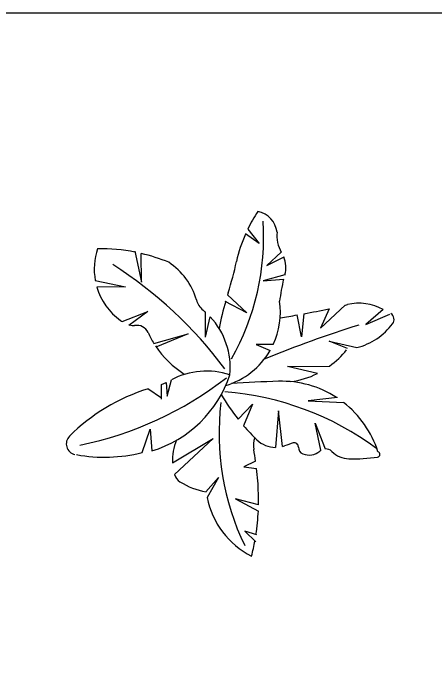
# Model space of a CAD drawing. Header units: millimetres. Extents: x 21129 to 2803301, y -510327 to 166837.
# Drawn here: x 283867 to 287694, y -106653 to -100763 of the extents above; entities that cross this region are included whole.
import ezdxf

# ---------------------------------------------------------------- set-up
doc = ezdxf.new("R2010")
doc.units = ezdxf.units.MM
doc.layers.add('....01_TNT_A_DRAWING', color=7, linetype='Continuous')
doc.layers.add('....13_TNT_F_TREE', color=76, linetype='Continuous', transparency=0.5)

# ---------------------------------------------------------------- blocks, each defined once
blk = doc.blocks.new('.TNT_KHUNG LAYOUT_2')
at = {"color": 14}
blk.add_lwpolyline([(15, 312), (435, 312), (435, 15), (15, 15)], close=True, dxfattribs=at)
blk = doc.blocks.new('mb-cay16')
for p, q in [((79.2, 629.2), (131.3, 564.7)), ((131.3, 564.7), (68.9, 607.1)), ((-432.9, 528.5), (-402.3, 388.8)), ((-402.3, 388.8), (-403.5, 518.5)), ((231.2, 524.3), (166.1, 464)), ((166.1, 464), (244.3, 504.1)), ((247.3, 421.6), (148.7, 394.6)), ((-612, 395.4), (-474.6, 367.6)), ((148.7, 394.6), (242, 402.2)), ((-474.6, 367.6), (-605.1, 366.4)), ((-12.4, 331), (75.7, 248.7)), ((75.7, 248.7), (-22.5, 300.2)), ((409.4, 179.2), (521.5, 284.4)), ((447.9, 267.9), (409.4, 179.2)), ((-490.3, 209.4), (-374.1, 254.9)), ((-374.1, 254.9), (-460.5, 191.7)), ((-113.1, 138.6), (-112, 253.7)), ((322.5, 141), (303.2, 239.7)), ((333.8, 245.1), (322.5, 141)), ((693, 264.1), (614.5, 196.6)), ((614.5, 196.6), (722.8, 243.9)), ((-113.1, 138.6), (-90.8, 231)), ((-346.4, 110.9), (-190.7, 154.5)), ((-190.7, 154.5), (-337.6, 93.3)), ((531.8, 87.4), (447.7, 120.2)), ((447.7, 120.2), (574.1, 91.5)), ((195.2, 106.3), (117.4, 106.3)), ((117.4, 106.3), (180.5, 78)), ((259.9, 5.6), (450.4, 7.6)), ((395, -26), (259.9, 5.6)), ((-285.5, -129.2), (-267, -55)), ((-312.4, -76.6), (-290.7, -67.3)), ((-311.6, -142.2), (-312.4, -76.6)), ((-290.7, -67.3), (-285.5, -129.2)), ((-312.4, -137.4), (-374.3, -96.2)), ((485.4, -134.3), (353.8, -150.7)), ((35.6, -233.1), (100, -164.6)), ((100, -164.6), (60.5, -263.3)), ((353.8, -150.7), (513.3, -157.1)), ((218.2, -195.9), (205.3, -361.3)), ((237.4, -357.5), (218.2, -195.9)), ((410.4, -374.6), (385.1, -251.4)), ((385.1, -251.4), (430.4, -368.1)), ((-400.1, -384.8), (-364, -278.6)), ((-364, -278.6), (-355.7, -377.6)), ((-262.2, -431.2), (-77.3, -320.9)), ((-77.3, -320.9), (-252.9, -484.1)), ((115, -423.8), (61.8, -449.4)), ((61.8, -449.4), (119.3, -456.4)), ((-110.7, -563.1), (-52.9, -498)), ((-52.9, -498), (-105.3, -588.4)), ((128.2, -621.4), (23.5, -595.3)), ((23.5, -595.3), (127.7, -650.2)), ((119.9, -758.3), (65.3, -741.1)), ((65.3, -741.1), (116, -789.2))]:
    blk.add_line(p, q)
for centre, radius, start, end in [((672.1, 341), 659.3, 146.019, 154.0763), ((102.5, 601.3), 110.6, 7.5431, 78.0474), ((-978.9, 593.7), 1129.9, 330.6725, 3.641), ((672.1, 341), 659.3, 156.2013, 167.6168), ((371, 601.1), 159.6, 174.7063, 208.789), ((-329.2, 447.6), 287.7, 161.2206, 190.4639), ((-591.9, -284.4), 824.7, 78.825, 90.6697), ((-591.9, -284.4), 824.7, 67.6949, 76.7945), ((129.4, 455.3), 122.7, 344.0084, 22.936), ((-446.2, 224.7), 304.1, 15.845, 56.6107), ((-1650.3, 850.9), 1718.4, 342.73, 347.6168), ((-1567.1, -1153.7), 1923.5, 36.7035, 57.4695), ((931.6, 225.4), 711.9, 164.0084, 164.1101), ((931.6, 225.4), 711.9, 165.6239, 173.8497), ((-329.2, 447.6), 287.7, 196.4071, 234.1871), ((1596.8, -158.6), 1681.9, 162.73, 163.0792), ((-65.4, 332.8), 91.7, 195.845, 230.5606), ((1596.8, -158.6), 1681.9, 164.075, 168.4284), ((-120.1, 252.3), 347.4, 335.1428, 8.1671), ((-317.3, 3807.8), 3621.7, 280.3581, 282.1977), ((-317.3, 3807.8), 3621.7, 283.398, 283.5483), ((583.2, 70.5), 222.6, 60.4468, 103.5483), ((-339.2, 0), 339.2, 47.9514, 50.5606), ((-317.3, 3807.8), 3621.7, 278.6352, 279.8665), ((710.1, 219.6), 32.6, 323.1477, 55.438), ((-428.1, 307.2), 115.9, 233.2325, 237.5887), ((-339.2, 0), 339.2, 354.6008, 42.9255), ((-428.1, 307.2), 115.9, 255.929, 267.091), ((-423, 137), 55.6, 24.2055, 101.4054), ((2153.6, -4834.3), 5267.7, 107.3413, 112.3058), ((500.6, 376.7), 294.5, 284.4707, 323.1477), ((21.5, 336.8), 431.8, 204.2055, 211.5513), ((21.5, 336.8), 431.8, 213.4357, 237.8387), ((-120.1, 252.3), 347.4, 286.6838, 329.891), ((222, 322.1), 388.6, 305.9962, 321.846), ((-107.4, -352.6), 337.7, 71.7274, 118.1939), ((222, 322.1), 388.6, 277.7731, 296.4251), ((-1002.5, 1223.7), 1606.8, 281.5143, 307.8151), ((-514, 138.9), 540.2, 287.0409, 341.5638), ((376, -5410.5), 5351.5, 91.6804, 93.9771), ((232.5, -519.6), 458.5, 57.0713, 91.6804), ((-116.2, -923.1), 866.6, 107.2231, 135.0207), ((-127.1, -1432.3), 1327.2, 53.4555, 85.594), ((808, 379.5), 985.8, 210.5659, 218.4214), ((1131.2, -296.6), 1181.9, 173.2497, 205.5927), ((232.5, -519.6), 458.5, 17.5149, 52.2403), ((808, 379.5), 985.8, 220.6948, 225.7556), ((-694.6, -345.2), 48.9, 135.0207, 258.407), ((205.2, -352.4), 100.6, 159.0815, 190.5201), ((-28.3, -419.7), 233.7, 157.0771, 182.7473), ((205.3, -239.2), 122.1, 225.7556, 269.9757), ((544.3, -1184), 881.7, 107.1013, 109.7369), ((290.5, -358.9), 18.4, 357.8128, 107.1013), ((-1182.2, -610.1), 1310.5, 8.17, 10.5201), ((205.3, -239.2), 122.1, 285.2069, 289.7369), ((341.1, -360.9), 32.2, 177.8128, 248.0461), ((357, -321.3), 74.9, 248.0461, 310.8614), ((432.5, -408.6), 40.5, 122.9882, 130.8614), ((432.5, -408.6), 40.5, 45.3238, 92.9093), ((541.2, -298.6), 114.2, 225.3238, 268.3174), ((666.3, -393.3), 12.2, 278.1257, 73.0687), ((-570.1, 293.2), 699, 259.5557, 284.077), ((560.3, 349), 762, 268.3174, 278.1257), ((-1182.2, -610.1), 1310.5, 1.7556, 6.7346), ((-28.3, -419.7), 233.7, 195.99, 196.0589), ((-197.2, -468.3), 57.9, 196.0589, 237.7317), ((-50.7, -236.2), 332.3, 237.7317, 259.8031), ((271.6, -512.3), 384.5, 191.4146, 242.8877), ((-875.4, -603.7), 1003.7, 358.99, 1.9297), ((-875.4, -603.7), 1003.7, 351.2018, 357.3602), ((-875.4, -603.7), 1003.7, 345.5239, 349.5865)]:
    blk.add_arc(centre, radius, start, end)

msp = doc.modelspace()

# ---------------------------------------------------------------- block references
at = {"layer": '....01_TNT_A_DRAWING', "xscale": 200, "yscale": 200, "zscale": 200}
msp.add_blockref('.TNT_KHUNG LAYOUT_2', (218892.4, -163162.9), dxfattribs=at)
at = {"layer": '....13_TNT_F_TREE', "xscale": 2, "yscale": 2, "zscale": 2}
msp.add_blockref('mb-cay16', (285837.6, -103982.9), dxfattribs=at)

doc.saveas('drawing.dxf')
